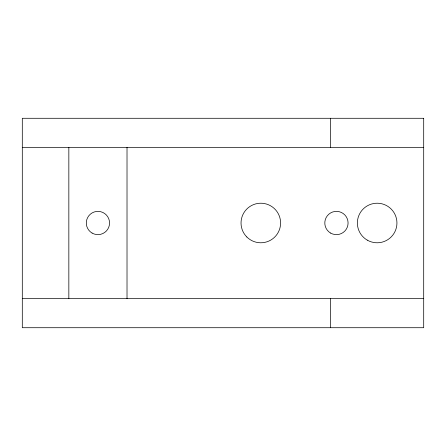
<?xml version="1.0" encoding="UTF-8"?>
<svg xmlns="http://www.w3.org/2000/svg" width="446" height="446" viewBox="0 0 446 446"><rect width="100%" height="100%" fill="white"/><g stroke="black" fill="none" stroke-linecap="round" stroke-linejoin="round"><path stroke-width="0.67" d="M22.3 147.375L423.7 147.375M22.3 298.625L423.7 298.625M330.62 118.285L330.62 147.375M330.62 298.625L330.62 327.715M127.015 147.375L127.015 298.625M68.84 147.375L68.84 298.625M423.7 118.285L22.3 118.285L22.3 327.715L423.7 327.715L423.7 118.285M330.62 233.074A11.635 11.635 0 0 0 348.075 223A11.635 11.635 0 0 0 330.62 212.926A11.635 11.635 0 0 0 330.62 233.074M92.11 233.074A11.635 11.635 0 0 0 109.56 223A11.635 11.635 0 0 0 92.11 212.926A11.635 11.635 0 0 0 92.11 233.074M367.27 240.132A19.78 19.78 0 0 0 396.94 223A19.78 19.78 0 0 0 367.27 205.868A19.78 19.78 0 0 0 367.27 240.132M246.828 236.988A19.78 19.78 0 0 0 279.921 228.118A19.78 19.78 0 0 0 255.692 203.894A19.78 19.78 0 0 0 246.828 236.988"/></g></svg>
